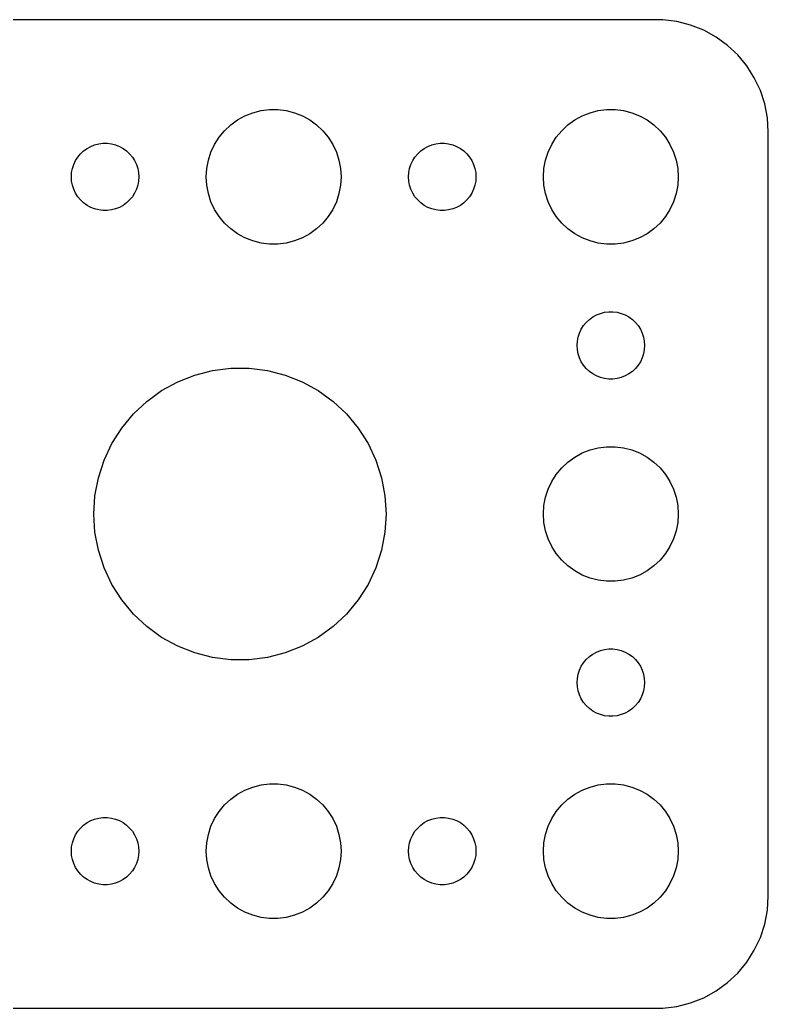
# Model space of a CAD drawing. Header units: metres. Extents: x -60 to 60, y 32 to 76.
# Drawn here: x 26.2 to 59.5, y 32.01 to 75.99 of the extents above; entities that cross this region are included whole.
import ezdxf

# ---------------------------------------------------------------- set-up
doc = ezdxf.new("R2010")
doc.units = ezdxf.units.M

msp = doc.modelspace()

# ---------------------------------------------------------------- linework, layer by layer
for p, q in [((54.8139, 75.9901), (-54.8139, 75.9901)), ((55.4369, 75.9114), (54.8139, 75.9901)), ((56.0451, 75.7553), (55.4369, 75.9114)), ((56.6289, 75.5241), (56.0451, 75.7553)), ((57.1791, 75.2216), (56.6289, 75.5241)), ((57.6871, 74.8526), (57.1791, 75.2216)), ((58.1448, 74.4227), (57.6871, 74.8526)), ((58.5451, 73.9389), (58.1448, 74.4227)), ((58.8815, 73.4088), (58.5451, 73.9389)), ((59.1489, 72.8406), (58.8815, 73.4088)), ((59.3429, 72.2434), (59.1489, 72.8406)), ((59.4606, 71.6267), (59.3429, 72.2434)), ((35.8925, 71.533), (36.2227, 71.7145)), ((36.2227, 71.7145), (36.5729, 71.8532)), ((36.5729, 71.8532), (36.9379, 71.9469)), ((36.9379, 71.9469), (37.3116, 71.9941)), ((37.3116, 71.9941), (37.6884, 71.9941)), ((37.6884, 71.9941), (38.0621, 71.9469)), ((38.0621, 71.9469), (38.427, 71.8532)), ((38.427, 71.8532), (38.7773, 71.7145)), ((38.7773, 71.7145), (39.1075, 71.533)), ((50.8925, 71.533), (51.2227, 71.7145)), ((51.2227, 71.7145), (51.5729, 71.8532)), ((51.5729, 71.8532), (51.9379, 71.9469)), ((51.9379, 71.9469), (52.3116, 71.9941)), ((52.3116, 71.9941), (52.6884, 71.9941)), ((52.6884, 71.9941), (53.0621, 71.9469)), ((53.0621, 71.9469), (53.427, 71.8532)), ((53.427, 71.8532), (53.7773, 71.7145)), ((53.7773, 71.7145), (54.1075, 71.533)), ((35.3131, 71.0536), (35.5877, 71.3115)), ((35.5877, 71.3115), (35.8925, 71.533)), ((39.1075, 71.533), (39.4123, 71.3115)), ((39.4123, 71.3115), (39.6869, 71.0536)), ((50.3131, 71.0536), (50.5877, 71.3115)), ((50.5877, 71.3115), (50.8925, 71.533)), ((54.1075, 71.533), (54.4123, 71.3115)), ((54.4123, 71.3115), (54.6869, 71.0536)), ((59.5, 71), (59.4606, 71.6267)), ((35.0729, 70.7634), (35.3131, 71.0536)), ((39.6869, 71.0536), (39.927, 70.7634)), ((50.0729, 70.7634), (50.3131, 71.0536)), ((54.6869, 71.0536), (54.927, 70.7634)), ((59.5, 37), (59.5, 71)), ((29.3613, 70.3572), (29.5365, 70.4266)), ((29.5365, 70.4266), (29.7189, 70.4734)), ((29.7189, 70.4734), (29.9058, 70.497)), ((29.9058, 70.497), (30.0942, 70.497)), ((30.0942, 70.497), (30.2811, 70.4734)), ((30.2811, 70.4734), (30.4635, 70.4266)), ((30.4635, 70.4266), (30.6387, 70.3572)), ((34.7107, 70.1044), (34.8711, 70.4453)), ((34.8711, 70.4453), (35.0729, 70.7634)), ((39.927, 70.7634), (40.1289, 70.4453)), ((40.1289, 70.4453), (40.2893, 70.1044)), ((44.3613, 70.3572), (44.5365, 70.4266)), ((44.5365, 70.4266), (44.7189, 70.4734)), ((44.7189, 70.4734), (44.9058, 70.497)), ((44.9058, 70.497), (45.0942, 70.497)), ((45.0942, 70.497), (45.2811, 70.4734)), ((45.2811, 70.4734), (45.4635, 70.4266)), ((45.4635, 70.4266), (45.6387, 70.3572)), ((49.7107, 70.1044), (49.8711, 70.4453)), ((49.8711, 70.4453), (50.0729, 70.7634)), ((54.927, 70.7634), (55.1289, 70.4453)), ((55.1289, 70.4453), (55.2893, 70.1044)), ((28.7865, 69.8817), (28.9065, 70.0268)), ((28.9065, 70.0268), (29.0439, 70.1558)), ((29.0439, 70.1558), (29.1963, 70.2665)), ((29.1963, 70.2665), (29.3613, 70.3572)), ((30.6387, 70.3572), (30.8037, 70.2665)), ((30.8037, 70.2665), (30.9561, 70.1558)), ((30.9561, 70.1558), (31.0934, 70.0268)), ((31.0934, 70.0268), (31.2135, 69.8817)), ((34.5942, 69.7461), (34.7107, 70.1044)), ((40.2893, 70.1044), (40.4057, 69.7461)), ((43.7865, 69.8817), (43.9065, 70.0268)), ((43.9065, 70.0268), (44.0439, 70.1558)), ((44.0439, 70.1558), (44.1963, 70.2665)), ((44.1963, 70.2665), (44.3613, 70.3572)), ((45.6387, 70.3572), (45.8037, 70.2665)), ((45.8037, 70.2665), (45.9561, 70.1558)), ((45.9561, 70.1558), (46.0934, 70.0268)), ((46.0934, 70.0268), (46.2135, 69.8817)), ((49.5942, 69.7461), (49.7107, 70.1044)), ((55.2893, 70.1044), (55.4057, 69.7461)), ((28.5471, 69.373), (28.6053, 69.5522)), ((28.6053, 69.5522), (28.6855, 69.7226)), ((28.6855, 69.7226), (28.7865, 69.8817)), ((31.2135, 69.8817), (31.3145, 69.7226)), ((31.3145, 69.7226), (31.3947, 69.5522)), ((31.3947, 69.5522), (31.4529, 69.373)), ((34.5237, 69.376), (34.5942, 69.7461)), ((40.4057, 69.7461), (40.4763, 69.376)), ((43.5471, 69.373), (43.6053, 69.5522)), ((43.6053, 69.5522), (43.6855, 69.7226)), ((43.6855, 69.7226), (43.7865, 69.8817)), ((46.2135, 69.8817), (46.3145, 69.7226)), ((46.3145, 69.7226), (46.3947, 69.5522)), ((46.3947, 69.5522), (46.4529, 69.373)), ((49.5237, 69.376), (49.5942, 69.7461)), ((55.4057, 69.7461), (55.4763, 69.376)), ((28.5, 69), (28.5118, 69.188)), ((28.5118, 69.188), (28.5471, 69.373)), ((31.4529, 69.373), (31.4882, 69.188)), ((31.4882, 69.188), (31.5, 69)), ((34.5, 69), (34.5237, 69.376)), ((40.4763, 69.376), (40.5, 69)), ((43.5, 69), (43.5118, 69.188)), ((43.5118, 69.188), (43.5471, 69.373)), ((46.4529, 69.373), (46.4882, 69.188)), ((46.4882, 69.188), (46.5, 69)), ((49.5, 69), (49.5237, 69.376)), ((55.4763, 69.376), (55.5, 69)), ((28.5118, 68.812), (28.5, 69)), ((28.5471, 68.627), (28.5118, 68.812)), ((28.6053, 68.4478), (28.5471, 68.627)), ((31.4529, 68.627), (31.3947, 68.4478)), ((31.4882, 68.812), (31.4529, 68.627)), ((31.5, 69), (31.4882, 68.812)), ((34.5237, 68.624), (34.5, 69)), ((34.5942, 68.2539), (34.5237, 68.624)), ((40.4763, 68.624), (40.4057, 68.2539)), ((40.5, 69), (40.4763, 68.624)), ((43.5118, 68.812), (43.5, 69)), ((43.5471, 68.627), (43.5118, 68.812)), ((43.6053, 68.4478), (43.5471, 68.627)), ((46.4529, 68.627), (46.3947, 68.4478)), ((46.4882, 68.812), (46.4529, 68.627)), ((46.5, 69), (46.4882, 68.812)), ((49.5237, 68.624), (49.5, 69)), ((49.5942, 68.2539), (49.5237, 68.624)), ((55.4763, 68.624), (55.4057, 68.2539)), ((55.5, 69), (55.4763, 68.624)), ((28.6855, 68.2774), (28.6053, 68.4478)), ((28.7865, 68.1183), (28.6855, 68.2774)), ((31.3145, 68.2774), (31.2135, 68.1183)), ((31.3947, 68.4478), (31.3145, 68.2774)), ((34.7107, 67.8956), (34.5942, 68.2539)), ((40.4057, 68.2539), (40.2893, 67.8956)), ((43.6855, 68.2774), (43.6053, 68.4478)), ((43.7865, 68.1183), (43.6855, 68.2774)), ((46.3145, 68.2774), (46.2135, 68.1183)), ((46.3947, 68.4478), (46.3145, 68.2774)), ((49.7107, 67.8956), (49.5942, 68.2539)), ((55.4057, 68.2539), (55.2893, 67.8956)), ((28.9065, 67.9732), (28.7865, 68.1183)), ((29.0439, 67.8442), (28.9065, 67.9732)), ((29.1963, 67.7335), (29.0439, 67.8442)), ((29.3613, 67.6427), (29.1963, 67.7335)), ((30.8037, 67.7335), (30.6387, 67.6427)), ((30.9561, 67.8442), (30.8037, 67.7335)), ((31.0934, 67.9732), (30.9561, 67.8442)), ((31.2135, 68.1183), (31.0934, 67.9732)), ((34.8711, 67.5547), (34.7107, 67.8956)), ((40.2893, 67.8956), (40.1289, 67.5547)), ((43.9065, 67.9732), (43.7865, 68.1183)), ((44.0439, 67.8442), (43.9065, 67.9732)), ((44.1963, 67.7335), (44.0439, 67.8442)), ((44.3613, 67.6427), (44.1963, 67.7335)), ((45.8037, 67.7335), (45.6387, 67.6427)), ((45.9561, 67.8442), (45.8037, 67.7335)), ((46.0934, 67.9732), (45.9561, 67.8442)), ((46.2135, 68.1183), (46.0934, 67.9732)), ((49.8711, 67.5547), (49.7107, 67.8956)), ((55.2893, 67.8956), (55.1289, 67.5547)), ((29.5365, 67.5734), (29.3613, 67.6427)), ((29.7189, 67.5266), (29.5365, 67.5734)), ((29.9058, 67.5029), (29.7189, 67.5266)), ((30.0942, 67.5029), (29.9058, 67.5029)), ((30.2811, 67.5266), (30.0942, 67.5029)), ((30.4635, 67.5734), (30.2811, 67.5266)), ((30.6387, 67.6427), (30.4635, 67.5734)), ((35.0729, 67.2366), (34.8711, 67.5547)), ((40.1289, 67.5547), (39.927, 67.2366)), ((44.5365, 67.5734), (44.3613, 67.6427)), ((44.7189, 67.5266), (44.5365, 67.5734)), ((44.9058, 67.5029), (44.7189, 67.5266)), ((45.0942, 67.5029), (44.9058, 67.5029)), ((45.2811, 67.5266), (45.0942, 67.5029)), ((45.4635, 67.5734), (45.2811, 67.5266)), ((45.6387, 67.6427), (45.4635, 67.5734)), ((50.0729, 67.2366), (49.8711, 67.5547)), ((55.1289, 67.5547), (54.927, 67.2366)), ((35.3131, 66.9464), (35.0729, 67.2366)), ((35.5877, 66.6884), (35.3131, 66.9464)), ((39.6869, 66.9464), (39.4123, 66.6884)), ((39.927, 67.2366), (39.6869, 66.9464)), ((50.3131, 66.9464), (50.0729, 67.2366)), ((50.5877, 66.6884), (50.3131, 66.9464)), ((54.6869, 66.9464), (54.4123, 66.6884)), ((54.927, 67.2366), (54.6869, 66.9464)), ((35.8925, 66.467), (35.5877, 66.6884)), ((36.2227, 66.2855), (35.8925, 66.467)), ((39.1075, 66.467), (38.7773, 66.2855)), ((39.4123, 66.6884), (39.1075, 66.467)), ((50.8925, 66.467), (50.5877, 66.6884)), ((51.2227, 66.2855), (50.8925, 66.467)), ((54.1075, 66.467), (53.7773, 66.2855)), ((54.4123, 66.6884), (54.1075, 66.467)), ((36.5729, 66.1468), (36.2227, 66.2855)), ((36.9379, 66.0531), (36.5729, 66.1468)), ((37.3116, 66.0059), (36.9379, 66.0531)), ((37.6884, 66.0059), (37.3116, 66.0059)), ((38.0621, 66.0531), (37.6884, 66.0059)), ((38.427, 66.1468), (38.0621, 66.0531)), ((38.7773, 66.2855), (38.427, 66.1468)), ((51.5729, 66.1468), (51.2227, 66.2855)), ((51.9379, 66.0531), (51.5729, 66.1468)), ((52.3116, 66.0059), (51.9379, 66.0531)), ((52.6884, 66.0059), (52.3116, 66.0059)), ((53.0621, 66.0531), (52.6884, 66.0059)), ((53.427, 66.1468), (53.0621, 66.0531)), ((53.7773, 66.2855), (53.427, 66.1468)), ((51.8613, 62.8572), (52.0365, 62.9266)), ((52.0365, 62.9266), (52.2189, 62.9734)), ((52.2189, 62.9734), (52.4058, 62.997)), ((52.4058, 62.997), (52.5942, 62.997)), ((52.5942, 62.997), (52.7811, 62.9734)), ((52.7811, 62.9734), (52.9635, 62.9266)), ((52.9635, 62.9266), (53.1387, 62.8572)), ((51.2865, 62.3817), (51.4065, 62.5268)), ((51.4065, 62.5268), (51.5439, 62.6558)), ((51.5439, 62.6558), (51.6963, 62.7665)), ((51.6963, 62.7665), (51.8613, 62.8572)), ((53.1387, 62.8572), (53.3037, 62.7665)), ((53.3037, 62.7665), (53.4561, 62.6558)), ((53.4561, 62.6558), (53.5934, 62.5268)), ((53.5934, 62.5268), (53.7135, 62.3817)), ((51.0471, 61.873), (51.1053, 62.0522)), ((51.1053, 62.0522), (51.1855, 62.2226)), ((51.1855, 62.2226), (51.2865, 62.3817)), ((53.7135, 62.3817), (53.8145, 62.2226)), ((53.8145, 62.2226), (53.8947, 62.0522)), ((53.8947, 62.0522), (53.9529, 61.873)), ((51, 61.5), (51.0118, 61.688)), ((51.0118, 61.688), (51.0471, 61.873)), ((53.9529, 61.873), (53.9882, 61.688)), ((53.9882, 61.688), (54, 61.5)), ((51.0118, 61.312), (51, 61.5)), ((51.0471, 61.127), (51.0118, 61.312)), ((53.9882, 61.312), (53.9529, 61.127)), ((54, 61.5), (53.9882, 61.312)), ((51.1053, 60.9478), (51.0471, 61.127)), ((51.1855, 60.7774), (51.1053, 60.9478)), ((51.2865, 60.6183), (51.1855, 60.7774)), ((53.8145, 60.7774), (53.7135, 60.6183)), ((53.8947, 60.9478), (53.8145, 60.7774)), ((53.9529, 61.127), (53.8947, 60.9478)), ((33.9914, 60.1819), (34.782, 60.3849)), ((34.782, 60.3849), (35.5919, 60.4872)), ((35.5919, 60.4872), (36.4081, 60.4872)), ((36.4081, 60.4872), (37.218, 60.3849)), ((37.218, 60.3849), (38.0086, 60.1819)), ((51.4065, 60.4732), (51.2865, 60.6183)), ((51.5439, 60.3442), (51.4065, 60.4732)), ((51.6963, 60.2335), (51.5439, 60.3442)), ((53.4561, 60.3442), (53.3037, 60.2335)), ((53.5934, 60.4732), (53.4561, 60.3442)), ((53.7135, 60.6183), (53.5934, 60.4732)), ((32.5171, 59.4881), (33.2324, 59.8814)), ((33.2324, 59.8814), (33.9914, 60.1819)), ((38.0086, 60.1819), (38.7676, 59.8814)), ((38.7676, 59.8814), (39.4829, 59.4881)), ((51.8613, 60.1427), (51.6963, 60.2335)), ((52.0365, 60.0734), (51.8613, 60.1427)), ((52.2189, 60.0266), (52.0365, 60.0734)), ((52.4058, 60.0029), (52.2189, 60.0266)), ((52.5942, 60.0029), (52.4058, 60.0029)), ((52.7811, 60.0266), (52.5942, 60.0029)), ((52.9635, 60.0734), (52.7811, 60.0266)), ((53.1387, 60.1427), (52.9635, 60.0734)), ((53.3037, 60.2335), (53.1387, 60.1427)), ((31.8567, 59.0083), (32.5171, 59.4881)), ((39.4829, 59.4881), (40.1432, 59.0083)), ((31.2617, 58.4496), (31.8567, 59.0083)), ((40.1432, 59.0083), (40.7383, 58.4496)), ((30.7414, 57.8206), (31.2617, 58.4496)), ((40.7383, 58.4496), (41.2586, 57.8206)), ((30.304, 57.1314), (30.7414, 57.8206)), ((41.2586, 57.8206), (41.696, 57.1314)), ((29.9565, 56.3928), (30.304, 57.1314)), ((41.696, 57.1314), (42.0435, 56.3928)), ((51.2227, 56.7145), (51.5729, 56.8532)), ((51.5729, 56.8532), (51.9379, 56.9469)), ((51.9379, 56.9469), (52.3116, 56.9941)), ((52.3116, 56.9941), (52.6884, 56.9941)), ((52.6884, 56.9941), (53.0621, 56.9469)), ((53.0621, 56.9469), (53.427, 56.8532)), ((53.427, 56.8532), (53.7773, 56.7145)), ((29.7042, 55.6165), (29.9565, 56.3928)), ((42.0435, 56.3928), (42.2958, 55.6165)), ((50.3131, 56.0536), (50.5877, 56.3115)), ((50.5877, 56.3115), (50.8925, 56.533)), ((50.8925, 56.533), (51.2227, 56.7145)), ((53.7773, 56.7145), (54.1075, 56.533)), ((54.1075, 56.533), (54.4123, 56.3115)), ((54.4123, 56.3115), (54.6869, 56.0536)), ((50.0729, 55.7634), (50.3131, 56.0536)), ((54.6869, 56.0536), (54.927, 55.7634)), ((29.5513, 54.8147), (29.7042, 55.6165)), ((42.2958, 55.6165), (42.4487, 54.8147)), ((49.7107, 55.1044), (49.8711, 55.4453)), ((49.8711, 55.4453), (50.0729, 55.7634)), ((54.927, 55.7634), (55.1289, 55.4453)), ((55.1289, 55.4453), (55.2893, 55.1044)), ((49.5942, 54.7461), (49.7107, 55.1044)), ((55.2893, 55.1044), (55.4057, 54.7461)), ((29.5, 54), (29.5513, 54.8147)), ((42.4487, 54.8147), (42.5, 54)), ((49.5237, 54.376), (49.5942, 54.7461)), ((55.4057, 54.7461), (55.4763, 54.376)), ((49.5, 54), (49.5237, 54.376)), ((55.4763, 54.376), (55.5, 54)), ((29.5513, 53.1853), (29.5, 54)), ((42.5, 54), (42.4487, 53.1853)), ((49.5237, 53.624), (49.5, 54)), ((55.5, 54), (55.4763, 53.624)), ((49.5942, 53.2539), (49.5237, 53.624)), ((49.7107, 52.8956), (49.5942, 53.2539)), ((55.4057, 53.2539), (55.2893, 52.8956)), ((55.4763, 53.624), (55.4057, 53.2539)), ((29.7042, 52.3835), (29.5513, 53.1853)), ((42.4487, 53.1853), (42.2958, 52.3835)), ((49.8711, 52.5547), (49.7107, 52.8956)), ((55.2893, 52.8956), (55.1289, 52.5547)), ((29.9565, 51.6072), (29.7042, 52.3835)), ((42.2958, 52.3835), (42.0435, 51.6072)), ((50.0729, 52.2366), (49.8711, 52.5547)), ((55.1289, 52.5547), (54.927, 52.2366)), ((50.3131, 51.9464), (50.0729, 52.2366)), ((50.5877, 51.6885), (50.3131, 51.9464)), ((54.6869, 51.9464), (54.4123, 51.6885)), ((54.927, 52.2366), (54.6869, 51.9464)), ((30.304, 50.8686), (29.9565, 51.6072)), ((42.0435, 51.6072), (41.696, 50.8686)), ((50.8925, 51.467), (50.5877, 51.6885)), ((51.2227, 51.2855), (50.8925, 51.467)), ((54.1075, 51.467), (53.7773, 51.2855)), ((54.4123, 51.6885), (54.1075, 51.467)), ((51.5729, 51.1468), (51.2227, 51.2855)), ((51.9379, 51.0531), (51.5729, 51.1468)), ((52.3116, 51.0059), (51.9379, 51.0531)), ((53.0621, 51.0531), (52.6884, 51.0059)), ((53.427, 51.1468), (53.0621, 51.0531)), ((53.7773, 51.2855), (53.427, 51.1468)), ((30.7414, 50.1794), (30.304, 50.8686)), ((41.696, 50.8686), (41.2586, 50.1794)), ((52.6884, 51.0059), (52.3116, 51.0059)), ((31.2617, 49.5504), (30.7414, 50.1794)), ((41.2586, 50.1794), (40.7383, 49.5504)), ((31.8567, 48.9917), (31.2617, 49.5504)), ((40.7383, 49.5504), (40.1432, 48.9917)), ((32.5171, 48.5119), (31.8567, 48.9917)), ((40.1432, 48.9917), (39.4829, 48.5119)), ((33.2324, 48.1186), (32.5171, 48.5119)), ((39.4829, 48.5119), (38.7676, 48.1186)), ((33.9914, 47.8181), (33.2324, 48.1186)), ((38.7676, 48.1186), (38.0086, 47.8181)), ((52.0365, 47.9266), (52.2189, 47.9734)), ((52.2189, 47.9734), (52.4058, 47.9971)), ((52.4058, 47.9971), (52.5942, 47.9971)), ((52.5942, 47.9971), (52.7811, 47.9734)), ((52.7811, 47.9734), (52.9635, 47.9266)), ((34.782, 47.6151), (33.9914, 47.8181)), ((35.5919, 47.5128), (34.782, 47.6151)), ((36.4081, 47.5128), (35.5919, 47.5128)), ((37.218, 47.6151), (36.4081, 47.5128)), ((38.0086, 47.8181), (37.218, 47.6151)), ((51.2865, 47.3817), (51.4065, 47.5268)), ((51.4065, 47.5268), (51.5439, 47.6558)), ((51.5439, 47.6558), (51.6963, 47.7665)), ((51.6963, 47.7665), (51.8613, 47.8573)), ((51.8613, 47.8573), (52.0365, 47.9266)), ((52.9635, 47.9266), (53.1387, 47.8573)), ((53.1387, 47.8573), (53.3037, 47.7665)), ((53.3037, 47.7665), (53.4561, 47.6558)), ((53.4561, 47.6558), (53.5934, 47.5268)), ((53.5934, 47.5268), (53.7135, 47.3817)), ((51.1053, 47.0522), (51.1855, 47.2226)), ((51.1855, 47.2226), (51.2865, 47.3817)), ((53.7135, 47.3817), (53.8145, 47.2226)), ((53.8145, 47.2226), (53.8947, 47.0522)), ((51, 46.5), (51.0118, 46.688)), ((51.0118, 46.688), (51.0471, 46.873)), ((51.0471, 46.873), (51.1053, 47.0522)), ((53.8947, 47.0522), (53.9529, 46.873)), ((53.9529, 46.873), (53.9882, 46.688)), ((53.9882, 46.688), (54, 46.5)), ((51.0118, 46.312), (51, 46.5)), ((51.0471, 46.127), (51.0118, 46.312)), ((53.9882, 46.312), (53.9529, 46.127)), ((54, 46.5), (53.9882, 46.312)), ((51.1053, 45.9478), (51.0471, 46.127)), ((51.1855, 45.7774), (51.1053, 45.9478)), ((51.2865, 45.6183), (51.1855, 45.7774)), ((53.8145, 45.7774), (53.7135, 45.6183)), ((53.8947, 45.9478), (53.8145, 45.7774)), ((53.9529, 46.127), (53.8947, 45.9478)), ((51.4065, 45.4732), (51.2865, 45.6183)), ((51.5439, 45.3442), (51.4065, 45.4732)), ((51.6963, 45.2335), (51.5439, 45.3442)), ((53.4561, 45.3442), (53.3037, 45.2335)), ((53.5934, 45.4732), (53.4561, 45.3442)), ((53.7135, 45.6183), (53.5934, 45.4732)), ((51.8613, 45.1428), (51.6963, 45.2335)), ((52.0365, 45.0734), (51.8613, 45.1428)), ((52.2189, 45.0266), (52.0365, 45.0734)), ((52.4058, 45.003), (52.2189, 45.0266)), ((52.5942, 45.003), (52.4058, 45.003)), ((52.7811, 45.0266), (52.5942, 45.003)), ((52.9635, 45.0734), (52.7811, 45.0266)), ((53.1387, 45.1428), (52.9635, 45.0734)), ((53.3037, 45.2335), (53.1387, 45.1428)), ((36.2227, 41.7145), (36.5729, 41.8532)), ((36.5729, 41.8532), (36.9379, 41.9469)), ((36.9379, 41.9469), (37.3116, 41.9941)), ((37.3116, 41.9941), (37.6884, 41.9941)), ((37.6884, 41.9941), (38.0621, 41.9469)), ((38.0621, 41.9469), (38.427, 41.8532)), ((38.427, 41.8532), (38.7773, 41.7145)), ((51.2227, 41.7145), (51.5729, 41.8532)), ((51.5729, 41.8532), (51.9379, 41.9469)), ((51.9379, 41.9469), (52.3116, 41.9941)), ((52.3116, 41.9941), (52.6884, 41.9941)), ((52.6884, 41.9941), (53.0621, 41.9469)), ((53.0621, 41.9469), (53.427, 41.8532)), ((53.427, 41.8532), (53.7773, 41.7145)), ((35.5877, 41.3116), (35.8925, 41.533)), ((35.8925, 41.533), (36.2227, 41.7145)), ((38.7773, 41.7145), (39.1075, 41.533)), ((39.1075, 41.533), (39.4123, 41.3116)), ((50.5877, 41.3116), (50.8925, 41.533)), ((50.8925, 41.533), (51.2227, 41.7145)), ((53.7773, 41.7145), (54.1075, 41.533)), ((54.1075, 41.533), (54.4123, 41.3116)), ((35.0729, 40.7634), (35.3131, 41.0536)), ((35.3131, 41.0536), (35.5877, 41.3116)), ((39.4123, 41.3116), (39.6869, 41.0536)), ((39.6869, 41.0536), (39.927, 40.7634)), ((50.0729, 40.7634), (50.3131, 41.0536)), ((50.3131, 41.0536), (50.5877, 41.3116)), ((54.4123, 41.3116), (54.6869, 41.0536)), ((54.6869, 41.0536), (54.927, 40.7634)), ((29.5365, 40.4266), (29.7189, 40.4734)), ((29.7189, 40.4734), (29.9058, 40.4971)), ((29.9058, 40.4971), (30.0942, 40.4971)), ((30.0942, 40.4971), (30.2811, 40.4734)), ((30.2811, 40.4734), (30.4635, 40.4266)), ((34.8711, 40.4453), (35.0729, 40.7634)), ((39.927, 40.7634), (40.1289, 40.4453)), ((44.5365, 40.4266), (44.7189, 40.4734)), ((44.7189, 40.4734), (44.9058, 40.4971)), ((44.9058, 40.4971), (45.0942, 40.4971)), ((45.0942, 40.4971), (45.2811, 40.4734)), ((45.2811, 40.4734), (45.4635, 40.4266)), ((49.8711, 40.4453), (50.0729, 40.7634)), ((54.927, 40.7634), (55.1289, 40.4453)), ((28.7865, 39.8817), (28.9065, 40.0268)), ((28.9065, 40.0268), (29.0439, 40.1558)), ((29.0439, 40.1558), (29.1963, 40.2665)), ((29.1963, 40.2665), (29.3613, 40.3573)), ((29.3613, 40.3573), (29.5365, 40.4266)), ((30.4635, 40.4266), (30.6387, 40.3573)), ((30.6387, 40.3573), (30.8037, 40.2665)), ((30.8037, 40.2665), (30.9561, 40.1558)), ((30.9561, 40.1558), (31.0934, 40.0268)), ((31.0934, 40.0268), (31.2135, 39.8817)), ((34.5942, 39.7461), (34.7107, 40.1044)), ((34.7107, 40.1044), (34.8711, 40.4453)), ((40.1289, 40.4453), (40.2893, 40.1044)), ((40.2893, 40.1044), (40.4057, 39.7461)), ((43.7865, 39.8817), (43.9065, 40.0268)), ((43.9065, 40.0268), (44.0439, 40.1558)), ((44.0439, 40.1558), (44.1963, 40.2665)), ((44.1963, 40.2665), (44.3613, 40.3573)), ((44.3613, 40.3573), (44.5365, 40.4266)), ((45.4635, 40.4266), (45.6387, 40.3573)), ((45.6387, 40.3573), (45.8037, 40.2665)), ((45.8037, 40.2665), (45.9561, 40.1558)), ((45.9561, 40.1558), (46.0934, 40.0268)), ((46.0934, 40.0268), (46.2135, 39.8817)), ((49.5942, 39.7461), (49.7107, 40.1044)), ((49.7107, 40.1044), (49.8711, 40.4453)), ((55.1289, 40.4453), (55.2893, 40.1044)), ((55.2893, 40.1044), (55.4057, 39.7461)), ((28.6053, 39.5522), (28.6855, 39.7226)), ((28.6855, 39.7226), (28.7865, 39.8817)), ((31.2135, 39.8817), (31.3145, 39.7226)), ((31.3145, 39.7226), (31.3947, 39.5522)), ((34.5237, 39.376), (34.5942, 39.7461)), ((40.4057, 39.7461), (40.4763, 39.376)), ((43.6053, 39.5522), (43.6855, 39.7226)), ((43.6855, 39.7226), (43.7865, 39.8817)), ((46.2135, 39.8817), (46.3145, 39.7226)), ((46.3145, 39.7226), (46.3947, 39.5522)), ((49.5237, 39.376), (49.5942, 39.7461)), ((55.4057, 39.7461), (55.4763, 39.376)), ((28.5, 39), (28.5118, 39.188)), ((28.5118, 39.188), (28.5471, 39.373)), ((28.5471, 39.373), (28.6053, 39.5522)), ((31.3947, 39.5522), (31.4529, 39.373)), ((31.4529, 39.373), (31.4882, 39.188)), ((31.4882, 39.188), (31.5, 39)), ((34.5, 39), (34.5237, 39.376)), ((40.4763, 39.376), (40.5, 39)), ((43.5, 39), (43.5118, 39.188)), ((43.5118, 39.188), (43.5471, 39.373)), ((43.5471, 39.373), (43.6053, 39.5522)), ((46.3947, 39.5522), (46.4529, 39.373)), ((46.4529, 39.373), (46.4882, 39.188)), ((46.4882, 39.188), (46.5, 39)), ((49.5, 39), (49.5237, 39.376)), ((55.4763, 39.376), (55.5, 39)), ((28.5118, 38.812), (28.5, 39)), ((28.5471, 38.627), (28.5118, 38.812)), ((31.4882, 38.812), (31.4529, 38.627)), ((31.5, 39), (31.4882, 38.812)), ((34.5237, 38.624), (34.5, 39)), ((40.5, 39), (40.4763, 38.624)), ((43.5118, 38.812), (43.5, 39)), ((43.5471, 38.627), (43.5118, 38.812)), ((46.4882, 38.812), (46.4529, 38.627)), ((46.5, 39), (46.4882, 38.812)), ((49.5237, 38.624), (49.5, 39)), ((55.5, 39), (55.4763, 38.624)), ((28.6053, 38.4478), (28.5471, 38.627)), ((28.6855, 38.2774), (28.6053, 38.4478)), ((28.7865, 38.1183), (28.6855, 38.2774)), ((31.3145, 38.2774), (31.2135, 38.1183)), ((31.3947, 38.4478), (31.3145, 38.2774)), ((31.4529, 38.627), (31.3947, 38.4478)), ((34.5942, 38.2539), (34.5237, 38.624)), ((40.4763, 38.624), (40.4057, 38.2539)), ((43.6053, 38.4478), (43.5471, 38.627)), ((43.6855, 38.2774), (43.6053, 38.4478)), ((43.7865, 38.1183), (43.6855, 38.2774)), ((46.3145, 38.2774), (46.2135, 38.1183)), ((46.3947, 38.4478), (46.3145, 38.2774)), ((46.4529, 38.627), (46.3947, 38.4478)), ((49.5942, 38.2539), (49.5237, 38.624)), ((55.4763, 38.624), (55.4057, 38.2539)), ((28.9065, 37.9732), (28.7865, 38.1183)), ((29.0439, 37.8442), (28.9065, 37.9732)), ((29.1963, 37.7335), (29.0439, 37.8442)), ((30.9561, 37.8442), (30.8037, 37.7335)), ((31.0934, 37.9732), (30.9561, 37.8442)), ((31.2135, 38.1183), (31.0934, 37.9732)), ((34.7107, 37.8956), (34.5942, 38.2539)), ((34.8711, 37.5547), (34.7107, 37.8956)), ((40.2893, 37.8956), (40.1289, 37.5547)), ((40.4057, 38.2539), (40.2893, 37.8956)), ((43.9065, 37.9732), (43.7865, 38.1183)), ((44.0439, 37.8442), (43.9065, 37.9732)), ((44.1963, 37.7335), (44.0439, 37.8442)), ((45.9561, 37.8442), (45.8037, 37.7335)), ((46.0934, 37.9732), (45.9561, 37.8442)), ((46.2135, 38.1183), (46.0934, 37.9732)), ((49.7107, 37.8956), (49.5942, 38.2539)), ((49.8711, 37.5547), (49.7107, 37.8956)), ((55.2893, 37.8956), (55.1289, 37.5547)), ((55.4057, 38.2539), (55.2893, 37.8956)), ((29.3613, 37.6428), (29.1963, 37.7335)), ((29.5365, 37.5734), (29.3613, 37.6428)), ((29.7189, 37.5266), (29.5365, 37.5734)), ((29.9058, 37.503), (29.7189, 37.5266)), ((30.0942, 37.503), (29.9058, 37.503)), ((30.2811, 37.5266), (30.0942, 37.503)), ((30.4635, 37.5734), (30.2811, 37.5266)), ((30.6387, 37.6428), (30.4635, 37.5734)), ((30.8037, 37.7335), (30.6387, 37.6428)), ((35.0729, 37.2366), (34.8711, 37.5547)), ((40.1289, 37.5547), (39.927, 37.2366)), ((44.3613, 37.6428), (44.1963, 37.7335)), ((44.5365, 37.5734), (44.3613, 37.6428)), ((44.7189, 37.5266), (44.5365, 37.5734)), ((44.9058, 37.503), (44.7189, 37.5266)), ((45.0942, 37.503), (44.9058, 37.503)), ((45.2811, 37.5266), (45.0942, 37.503)), ((45.4635, 37.5734), (45.2811, 37.5266)), ((45.6387, 37.6428), (45.4635, 37.5734)), ((45.8037, 37.7335), (45.6387, 37.6428)), ((50.0729, 37.2366), (49.8711, 37.5547)), ((55.1289, 37.5547), (54.927, 37.2366)), ((35.3131, 36.9464), (35.0729, 37.2366)), ((35.5877, 36.6885), (35.3131, 36.9464)), ((39.6869, 36.9464), (39.4123, 36.6885)), ((39.927, 37.2366), (39.6869, 36.9464)), ((50.3131, 36.9464), (50.0729, 37.2366)), ((50.5877, 36.6885), (50.3131, 36.9464)), ((54.6869, 36.9464), (54.4123, 36.6885)), ((54.927, 37.2366), (54.6869, 36.9464)), ((59.4606, 36.3733), (59.5, 37)), ((35.8925, 36.467), (35.5877, 36.6885)), ((39.4123, 36.6885), (39.1075, 36.467)), ((50.8925, 36.467), (50.5877, 36.6885)), ((54.4123, 36.6885), (54.1075, 36.467)), ((36.2227, 36.2855), (35.8925, 36.467)), ((36.5729, 36.1468), (36.2227, 36.2855)), ((36.9379, 36.0531), (36.5729, 36.1468)), ((38.427, 36.1468), (38.0621, 36.0531)), ((38.7773, 36.2855), (38.427, 36.1468)), ((39.1075, 36.467), (38.7773, 36.2855)), ((51.2227, 36.2855), (50.8925, 36.467)), ((51.5729, 36.1468), (51.2227, 36.2855)), ((51.9379, 36.0531), (51.5729, 36.1468)), ((53.427, 36.1468), (53.0621, 36.0531)), ((53.7773, 36.2855), (53.427, 36.1468)), ((54.1075, 36.467), (53.7773, 36.2855)), ((59.3429, 35.7566), (59.4606, 36.3733)), ((37.3116, 36.0059), (36.9379, 36.0531)), ((37.6884, 36.0059), (37.3116, 36.0059)), ((38.0621, 36.0531), (37.6884, 36.0059)), ((52.3116, 36.0059), (51.9379, 36.0531)), ((52.6884, 36.0059), (52.3116, 36.0059)), ((53.0621, 36.0531), (52.6884, 36.0059)), ((59.1489, 35.1594), (59.3429, 35.7566)), ((58.8815, 34.5912), (59.1489, 35.1594)), ((58.5451, 34.0611), (58.8815, 34.5912)), ((58.1448, 33.5773), (58.5451, 34.0611)), ((57.6871, 33.1474), (58.1448, 33.5773)), ((57.1791, 32.7784), (57.6871, 33.1474)), ((56.6289, 32.4759), (57.1791, 32.7784)), ((55.4369, 32.0886), (56.0451, 32.2447)), ((56.0451, 32.2447), (56.6289, 32.4759)), ((-54.8139, 32.0099), (54.8139, 32.0099)), ((54.8139, 32.0099), (55.4369, 32.0886))]:
    msp.add_line(p, q)

doc.saveas('drawing.dxf')
